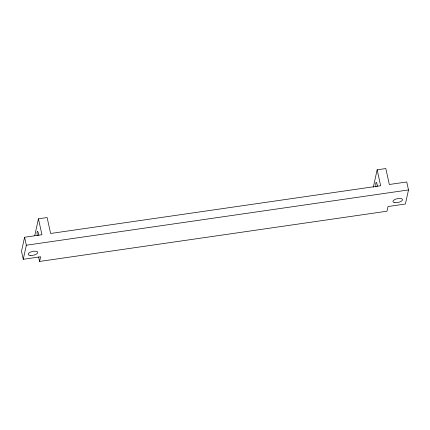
<?xml version="1.0" encoding="UTF-8"?>
<svg xmlns="http://www.w3.org/2000/svg" width="430" height="430" viewBox="0 0 430 430"><rect width="100%" height="100%" fill="white"/><g stroke="black" fill="none" stroke-linecap="round" stroke-linejoin="round"><path stroke-width="0.64" d="M377.137 169.807L380.647 185.744L50.627 233.485L47.117 217.542L38.437 218.8L41.947 234.742L24.574 237.252L21.5 251.319L23.252 259.29L40.624 256.78L39.603 261.451L386.989 211.211L388.01 206.534L405.404 204.013L408.5 189.942L406.748 181.971L389.333 184.492L385.823 168.549L377.137 169.807L373.321 187.254M23.252 259.29L26.332 245.224L24.574 237.252M34.76 235.602L38.437 218.8M26.332 245.224L408.5 189.942M38.609 256.925L39.603 261.451M37.265 235.742A4.891 0.812 81.8 0 1 37.421 231.308A4.891 0.812 81.8 0 1 38.824 235.291M375.971 186.749A4.891 0.812 81.8 0 1 376.121 182.315A4.891 0.812 81.8 0 1 377.529 186.298M394.944 202.713A4.891 1.951 -12.4 0 0 402.496 199.891A4.891 1.951 -12.4 0 0 395.724 199.138A4.891 1.951 -12.4 0 0 394.944 202.713M30.186 255.479A4.891 1.951 -12.4 0 0 37.743 252.657A4.891 1.951 -12.4 0 0 30.965 251.905A4.891 1.951 -12.4 0 0 30.186 255.479"/></g></svg>
